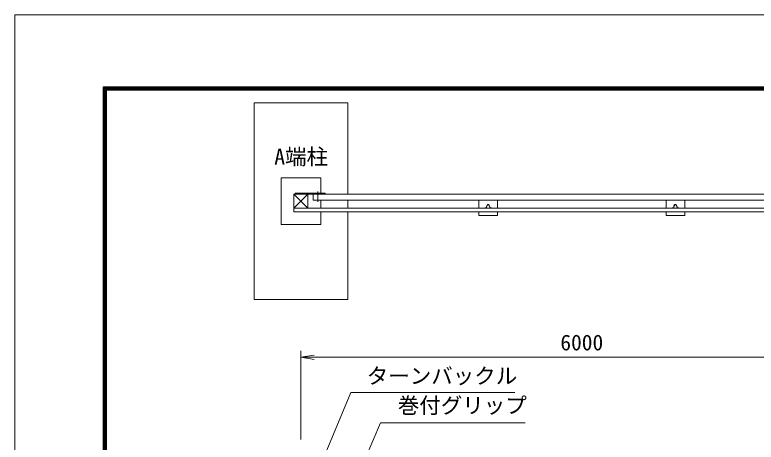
# Model space of a CAD drawing. Units: millimetres at full size; details may follow other scales. Extents: x -14700 to 14700, y -10395 to 10395.
# Drawn here: x -14700 to -6782, y 5834 to 10395 of the extents above; entities that cross this region are included whole.
import ezdxf
from ezdxf.enums import TextEntityAlignment as Align

# ---------------------------------------------------------------- set-up
doc = ezdxf.new("R2010")
doc.units = ezdxf.units.MM
doc.header["$LTSCALE"] = 40
doc.linetypes.add('USER1', pattern=[50.8, 31.75, -6.35, 6.35, -6.35])
for name, color, linetype, lineweight in [('0-0_D-STR1', 1, 'Continuous', 18), ('0-1_D-BMK', 2, 'USER1', 13), ('0-2_D-STR3', 3, 'Continuous', 13), ('0-3_D-STR4', 7, 'Continuous', 18), ('0-6_D-STR-DIM', 7, 'Continuous', 13), ('0-7_0', 7, 'Continuous', 18), ('0-9_D-STR-TXT', 7, 'Continuous', 13), ('0-C_D-TTL', 7, 'Continuous', 18)]:
    doc.layers.add(name, color=color, linetype=linetype, lineweight=lineweight)
doc.styles.add('ＭＳ ゴシック', font='')
doc.styles.get('ＭＳ ゴシック').set_extended_font_data('MS Gothic')

# ---------------------------------------------------------------- blocks, each defined once
blk = doc.blocks.new('_Open')
at = {"layer": '0-7_0'}
blk.add_line((-40, 6.67), (0, 0), dxfattribs=at)
blk.add_lwpolyline([(-40, -6.67), (0, 0), (-40, 0)], dxfattribs=at)

msp = doc.modelspace()

# ---------------------------------------------------------------- linework, layer by layer
at = {"layer": '0-0_D-STR1'}
for p, q in [((-11569.24, 8481.37), (-11719.24, 8331.37)), ((-11719.24, 8481.37), (-11569.24, 8331.37)), ((-11514.24, 8481.37), (-11514.24, 8416.37)), ((-11514.24, 8481.37), (-5774.24, 8481.37)), ((-11514.24, 8416.37), (-5774.24, 8416.37)), ((-11719.24, 8331.37), (1155.76, 8331.37)), ((-11719.24, 8331.37), (-11719.24, 8291.37)), ((-9680.74, 8333.37), (-9680.74, 8331.37)), ((-9664.71, 8331.37), (-9680.74, 8331.37)), ((-9668.98, 8334.87), (-9679.24, 8334.87)), ((-9638.67, 8371.37), (-9649.81, 8371.37)), ((-9640.17, 8366.87), (-9647.97, 8366.87)), ((-9623.77, 8331.37), (-9607.74, 8331.37)), ((-9619.49, 8334.87), (-9609.24, 8334.87)), ((-9607.74, 8333.37), (-9607.74, 8331.37)), ((-9607.74, 8333.37), (-9607.74, 8331.37)), ((-7680.74, 8333.37), (-7680.74, 8331.37)), ((-7664.71, 8331.37), (-7680.74, 8331.37)), ((-7668.98, 8334.87), (-7679.24, 8334.87)), ((-7638.67, 8371.37), (-7649.81, 8371.37)), ((-7640.17, 8366.87), (-7647.97, 8366.87)), ((-7623.77, 8331.37), (-7607.74, 8331.37)), ((-7619.49, 8334.87), (-7609.24, 8334.87)), ((-7607.74, 8333.37), (-7607.74, 8331.37)), ((-7607.74, 8333.37), (-7607.74, 8331.37)), ((-11719.24, 8291.37), (1155.76, 8291.37))]:
    msp.add_line(p, q, dxfattribs=at)
msp.add_lwpolyline([(-11719.24, 8481.37), (-11719.24, 8331.37), (-11569.24, 8331.37), (-11569.24, 8481.37)], close=True, dxfattribs=at)
for centre, radius, start, end in [((-9679.24, 8333.37), 1.5, 90, 180), ((-9668.98, 8338.87), 4, 270, 348.8028), ((-9576.28, 8320.52), 90.5, 146.67148, 168.8028), ((-9664.71, 8333.87), 2.5, 270, 351.15527), ((-9579.24, 8320.57), 84, 147.4916, 171.15527), ((-9649.81, 8368.87), 2.5, 90, 146.67148), ((-9647.97, 8364.37), 2.5, 90, 147.4916), ((-9640.51, 8364.37), 2.5, 32.5084, 90), ((-9638.67, 8368.87), 2.5, 33.32852, 90), ((-9709.24, 8320.57), 84, 8.84473, 32.5084), ((-9712.2, 8320.52), 90.5, 11.1972, 33.32852), ((-9623.77, 8333.87), 2.5, 188.84473, 270), ((-9619.49, 8338.87), 4, 191.1972, 270), ((-9609.24, 8333.37), 1.5, 0, 90), ((-7679.24, 8333.37), 1.5, 90, 180), ((-7668.98, 8338.87), 4, 270, 348.8028), ((-7576.28, 8320.52), 90.5, 146.67148, 168.8028), ((-7664.71, 8333.87), 2.5, 270, 351.15527), ((-7579.24, 8320.57), 84, 147.4916, 171.15527), ((-7649.81, 8368.87), 2.5, 90, 146.67148), ((-7647.97, 8364.37), 2.5, 90, 147.4916), ((-7640.51, 8364.37), 2.5, 32.5084, 90), ((-7638.67, 8368.87), 2.5, 33.32852, 90), ((-7709.24, 8320.57), 84, 8.84473, 32.5084), ((-7712.2, 8320.52), 90.5, 11.1972, 33.32852), ((-7623.77, 8333.87), 2.5, 188.84473, 270), ((-7619.49, 8338.87), 4, 191.1972, 270), ((-7609.24, 8333.37), 1.5, 0, 90)]:
    msp.add_arc(centre, radius, start, end, dxfattribs=at)
at = {"layer": '0-1_D-BMK'}
msp.add_line((-11464.24, 8397.87), (-11464.24, 8508.87), dxfattribs=at)
at = {"layer": '0-2_D-STR3'}
for p, q in [((-11706.74, 8490.37), (-11386.74, 8490.37)), ((-11706.74, 8490.37), (-11706.74, 8481.37)), ((-11706.74, 8481.37), (-11386.74, 8481.37)), ((-11386.74, 8490.37), (-11386.74, 8481.37))]:
    msp.add_line(p, q, dxfattribs=at)
at = {"layer": '0-3_D-STR4'}
for p, q in [((-11431.74, 8331.37), (-11431.74, 8416.37)), ((-11144.24, 8331.37), (-11144.24, 8416.37)), ((-9744.24, 8416.37), (-9744.24, 8331.37)), ((-9544.24, 8331.37), (-9544.24, 8416.37)), ((-7744.24, 8416.37), (-7744.24, 8331.37)), ((-7544.24, 8331.37), (-7544.24, 8416.37))]:
    msp.add_line(p, q, dxfattribs=at)
for points in [[(-12144.24, 9456.37), (-12144.24, 7356.37), (-11144.24, 7356.37), (-11144.24, 8291.37)], [(-11144.24, 8481.37), (-11144.24, 9456.37), (-12144.24, 9456.37)], [(-11856.74, 8656.37), (-11856.74, 8156.37), (-11431.74, 8156.37), (-11431.74, 8291.37)], [(-11431.74, 8490.37), (-11431.74, 8656.37), (-11856.74, 8656.37)], [(-9744.24, 8291.37), (-9744.24, 8251.37), (-9544.24, 8251.37), (-9544.24, 8291.37)], [(-7744.24, 8291.37), (-7744.24, 8251.37), (-7544.24, 8251.37), (-7544.24, 8291.37)]]:
    msp.add_lwpolyline(points, dxfattribs=at)
at = {"layer": '0-6_D-STR-DIM'}
for p, q in [((-11644.24, 5863.52), (-11644.24, 6809.25)), ((-11644.24, 6739.25), (-5644.24, 6739.25))]:
    msp.add_line(p, q, dxfattribs=at)
at = {"layer": '0-9_D-STR-TXT'}
for points in [[(-9358.93, 6362.62), (-11109.5, 6362.62), (-11401.47, 5662.37)], [(-9250.39, 6040.91), (-10795.76, 6040.91), (-10957.12, 5653.91)]]:
    msp.add_lwpolyline(points, dxfattribs=at)
at = {"layer": '0-C_D-TTL', "color": 2}
msp.add_lwpolyline([(-14700, 10395), (14700, 10395), (14700, -10395), (-14700, -10395)], close=True, dxfattribs=at)
at = {"layer": '0-C_D-TTL'}
for points in [[(-13755, 9625), (13755, 9625), (13755, -9625), (-13755, -9625)], [(-13746.25, 9616.25), (13746.25, 9616.25), (13746.25, -9616.25), (-13746.25, -9616.25)], [(-13737.5, 9607.5), (13737.5, 9607.5), (13737.5, -9607.5), (-13737.5, -9607.5)], [(-13728.75, 9598.75), (13728.75, 9598.75), (13728.75, -9598.75), (-13728.75, -9598.75)], [(-13720, 9590), (13720, 9590), (13720, -9590), (-13720, -9590)]]:
    msp.add_lwpolyline(points, close=True, dxfattribs=at)

# ---------------------------------------------------------------- block references
at = {"layer": '0-6_D-STR-DIM', "xscale": 3.5, "yscale": 3.5, "rotation": 180}
msp.add_blockref('_Open', (-11644.24, 6739.25), dxfattribs=at)

# ---------------------------------------------------------------- texts
at = {"layer": '0-6_D-STR-DIM', "style": 'ＭＳ ゴシック'}
msp.add_text('6000', height=168.3, dxfattribs=at).set_placement((-8873.56, 6762.87), align=Align.BOTTOM_LEFT)
at = {"layer": '0-9_D-STR-TXT', "style": 'ＭＳ ゴシック'}
for s, p in [('A端柱', (-11928.5, 8746.26)), ('ターンバックル', (-10941.04, 6406.23)), ('巻付グリップ', (-10609.53, 6091.62))]:
    msp.add_text(s, height=168.3, dxfattribs=at).set_placement(p, align=Align.BOTTOM_LEFT)

doc.saveas('drawing.dxf')
